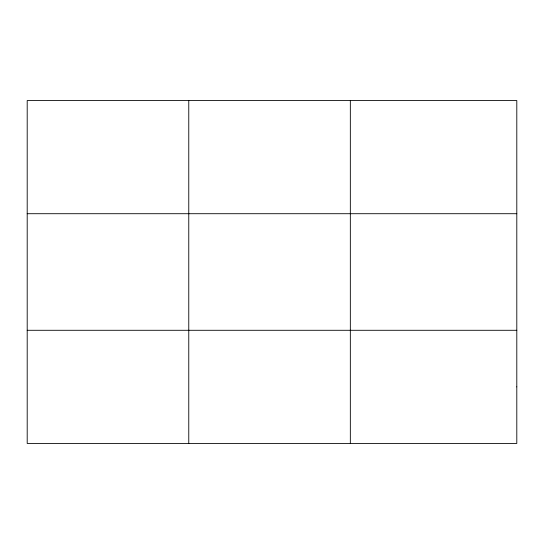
<?xml version="1.0" encoding="UTF-8"?>
<svg xmlns="http://www.w3.org/2000/svg" width="544" height="544" viewBox="0 0 544 544"><rect width="100%" height="100%" fill="white"/><g stroke="black" fill="none" stroke-linecap="round" stroke-linejoin="round"><path stroke-width="0.82" d="M188.768 443.448L188.768 100.552M350.336 443.448L350.336 100.552M27.2 213.71L516.8 213.71M27.2 330.29L516.8 330.29M516.8 386.872L516.8 443.448L27.2 443.448L27.2 100.552L516.8 100.552L516.8 386.872"/></g></svg>
